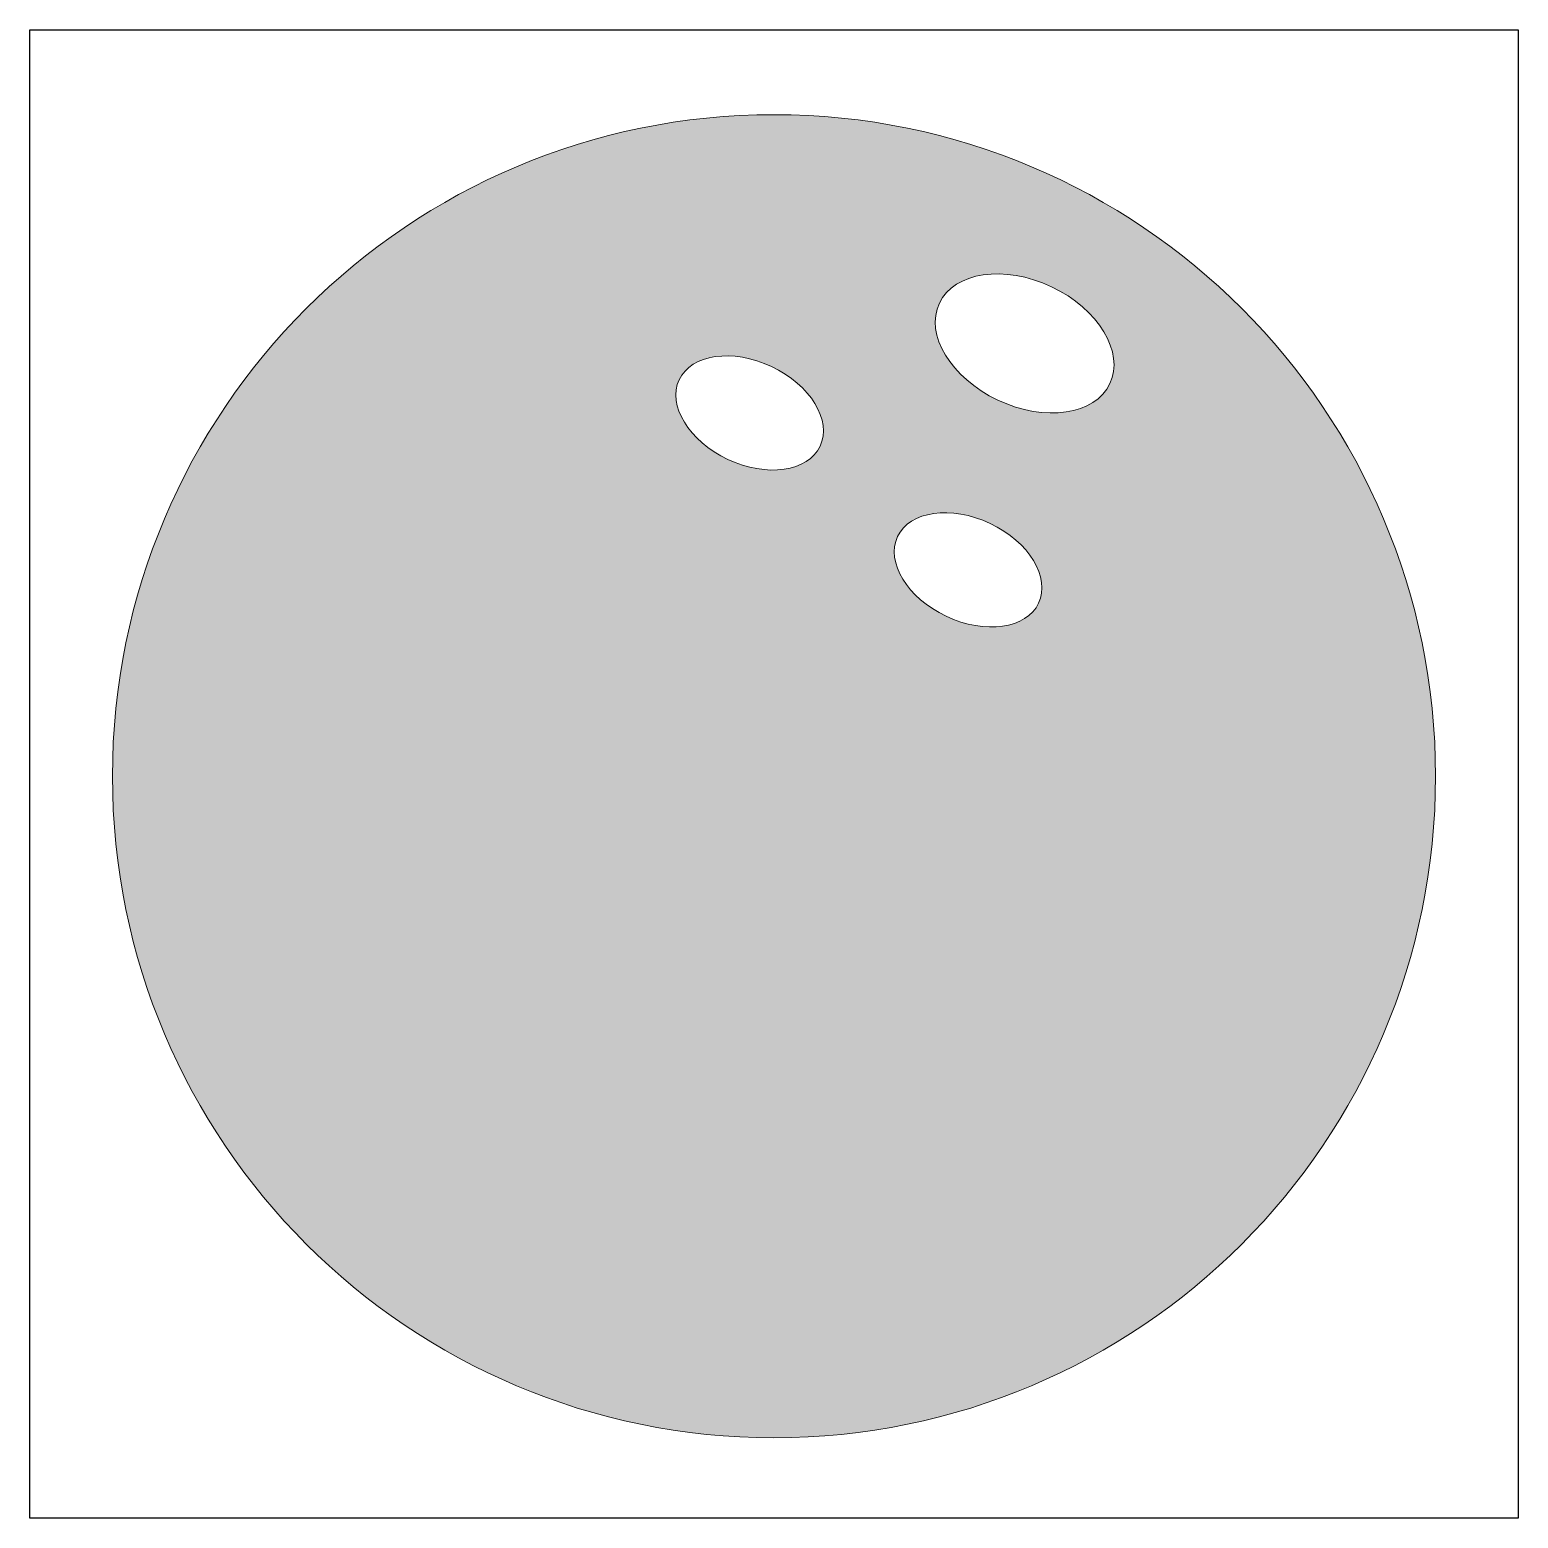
# Model space of a CAD drawing. Header units: inches. Extents: x 0 to 114, y 0 to 114.
import ezdxf

# ---------------------------------------------------------------- set-up
doc = ezdxf.new("R2010")
doc.units = ezdxf.units.IN
doc.header["$MEASUREMENT"] = 0
doc.layers.add('Image Background', color=7, linetype='Continuous')
doc.layers.add('Layer 1', color=7, linetype='Continuous')
picture_1 = doc.add_image_def('image1.png', size_in_pixel=(1350, 1350))

msp = doc.modelspace()

# ---------------------------------------------------------------- hatches: boundary and pattern name
at = {"layer": 'Layer 1', "true_color": 0x57b6dd}
h = msp.add_hatch(color=143, dxfattribs=at)
h.dxf.hatch_style = 2
edge = h.paths.add_edge_path()
edge.add_spline(control_points=[(57.15, 107.78), (29.09, 107.78), (6.35, 85.03), (6.35, 56.98), (6.35, 28.92), (29.09, 6.18), (57.15, 6.18), (85.21, 6.18), (107.95, 28.92), (107.95, 56.98), (107.95, 85.03), (85.21, 107.78), (57.15, 107.78)], knot_values=[0, 0, 0, 0, 1, 1, 1, 2, 2, 2, 3, 3, 3, 4, 4, 4, 4], degree=3, periodic=1)
edge = h.paths.add_edge_path()
edge.add_spline(control_points=[(60.69, 82.32), (59.77, 80.36), (56.59, 79.9), (53.6, 81.31), (50.61, 82.72), (48.94, 85.46), (49.87, 87.43), (50.8, 89.39), (53.97, 89.85), (56.96, 88.44), (59.95, 87.03), (61.62, 84.29), (60.69, 82.32)], knot_values=[0, 0, 0, 0, 1, 1, 1, 2, 2, 2, 3, 3, 3, 4, 4, 4, 4], degree=3, periodic=1)
edge = h.paths.add_edge_path()
edge.add_spline(control_points=[(77.47, 70.27), (76.54, 68.31), (73.37, 67.85), (70.38, 69.26), (67.39, 70.67), (65.72, 73.41), (66.64, 75.38), (67.57, 77.35), (70.75, 77.8), (73.74, 76.39), (76.73, 74.98), (78.4, 72.24), (77.47, 70.27)], knot_values=[0, 0, 0, 0, 1, 1, 1, 2, 2, 2, 3, 3, 3, 4, 4, 4, 4], degree=3, periodic=1)
edge = h.paths.add_edge_path()
edge.add_spline(control_points=[(82.94, 87.13), (81.81, 84.72), (77.96, 84.15), (74.34, 85.86), (70.72, 87.57), (68.71, 90.9), (69.85, 93.3), (70.98, 95.71), (74.83, 96.28), (78.45, 94.57), (82.07, 92.87), (84.08, 89.53), (82.94, 87.13)], knot_values=[0, 0, 0, 0, 1, 1, 1, 2, 2, 2, 3, 3, 3, 4, 4, 4, 4], degree=3, periodic=1)

# ---------------------------------------------------------------- linework, layer by layer
at = {"layer": 'Layer 1', "lineweight": 0}
for points in [[(57.15, 107.78), (29.09, 107.78), (6.35, 85.03), (6.35, 56.98), (6.35, 28.92), (29.09, 6.18), (57.15, 6.18), (85.21, 6.18), (107.95, 28.92), (107.95, 56.98), (107.95, 85.03), (85.21, 107.78), (57.15, 107.78)], [(82.94, 87.13), (81.81, 84.72), (77.96, 84.15), (74.34, 85.86), (70.72, 87.57), (68.71, 90.9), (69.85, 93.3), (70.98, 95.71), (74.83, 96.28), (78.45, 94.57), (82.07, 92.87), (84.08, 89.53), (82.94, 87.13)], [(60.69, 82.32), (59.77, 80.36), (56.59, 79.9), (53.6, 81.31), (50.61, 82.72), (48.94, 85.46), (49.87, 87.43), (50.8, 89.39), (53.97, 89.85), (56.96, 88.44), (59.95, 87.03), (61.62, 84.29), (60.69, 82.32)], [(77.47, 70.27), (76.54, 68.31), (73.37, 67.85), (70.38, 69.26), (67.39, 70.67), (65.72, 73.41), (66.64, 75.38), (67.57, 77.35), (70.75, 77.8), (73.74, 76.39), (76.73, 74.98), (78.4, 72.24), (77.47, 70.27)]]:
    msp.add_open_spline(points, degree=3, knots=[0, 0, 0, 0, 1, 1, 1, 2, 2, 2, 3, 3, 3, 4, 4, 4, 4], dxfattribs=at)

# ---------------------------------------------------------------- pictures from other files: only their frames are drawn
at = {"layer": 'Image Background'}
image = msp.add_image(picture_1, insert=(0, 0), size_in_units=(114.3, 114.3), dxfattribs=at)

doc.saveas('drawing.dxf')
